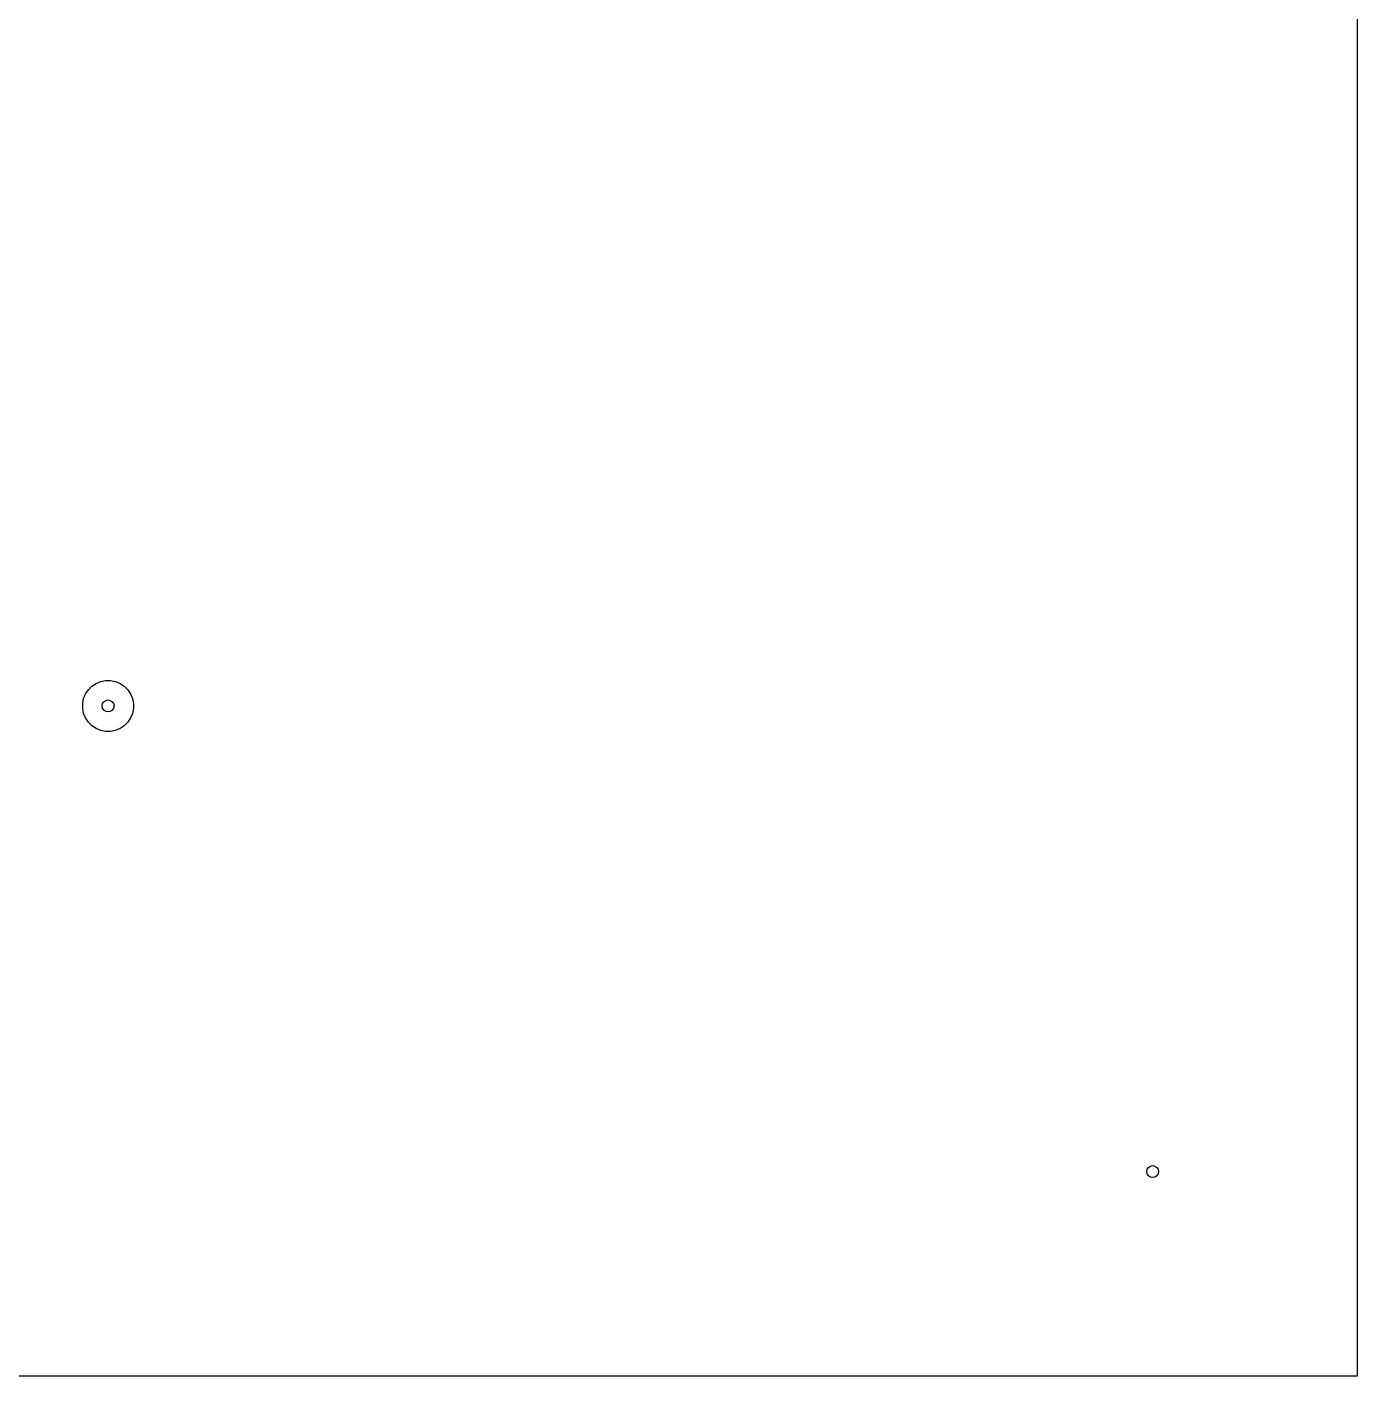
# Model space of a CAD drawing. Header units: millimetres. Extents: x 20 to 120, y -120 to -20.
# Drawn here: x 80.95 to 120, y -120 to -80.4 of the extents above; entities that cross this region are included whole.
import ezdxf

# ---------------------------------------------------------------- set-up
doc = ezdxf.new("R2010")
doc.units = ezdxf.units.MM
doc.layers.add('Edge.Cuts', color=40, linetype='CONTINUOUS', true_color=0xfabd2f)
doc.layers.add('F.Cu', color=52, linetype='CONTINUOUS', true_color=0xb8bb26)

msp = doc.modelspace()

# ---------------------------------------------------------------- linework, layer by layer
at = {"layer": 'Edge.Cuts', "linetype": 'CONTINUOUS'}
for p, q in [((120, -20), (120, -120)), ((120, -120), (20, -120))]:
    msp.add_line(p, q, dxfattribs=at)
at = {"layer": 'Edge.Cuts'}
for centre in [(83.33, -100.33), (114, -114)]:
    msp.add_circle(centre, 0.175, dxfattribs=at)
at = {"layer": 'F.Cu', "linetype": 'CONTINUOUS'}
for p, q in [((82.750242, -99.854205), (82.854205, -99.750242)), ((82.854205, -99.750242), (82.976452, -99.668559)), ((82.976452, -99.668559), (83.112286, -99.612295)), ((83.112286, -99.612295), (83.256487, -99.583611)), ((83.256487, -99.583611), (83.403513, -99.583611)), ((83.403513, -99.583611), (83.547714, -99.612295)), ((83.547714, -99.612295), (83.683548, -99.668559)), ((83.683548, -99.668559), (83.805795, -99.750242)), ((83.805795, -99.750242), (83.909758, -99.854205)), ((82.583611, -100.256487), (82.612295, -100.112286)), ((82.612295, -100.112286), (82.668559, -99.976452)), ((82.668559, -99.976452), (82.750242, -99.854205)), ((83.909758, -99.854205), (83.991441, -99.976452)), ((83.991441, -99.976452), (84.047705, -100.112286)), ((84.047705, -100.112286), (84.076389, -100.256487)), ((82.583611, -100.403513), (82.583611, -100.256487)), ((82.612295, -100.547714), (82.583611, -100.403513)), ((82.668559, -100.683548), (82.612295, -100.547714)), ((84.047705, -100.547714), (83.991441, -100.683548)), ((84.076389, -100.403513), (84.047705, -100.547714)), ((84.076389, -100.256487), (84.076389, -100.403513)), ((82.750242, -100.805795), (82.668559, -100.683548)), ((82.854205, -100.909758), (82.750242, -100.805795)), ((82.976452, -100.991441), (82.854205, -100.909758)), ((83.805795, -100.909758), (83.683548, -100.991441)), ((83.909758, -100.805795), (83.805795, -100.909758)), ((83.991441, -100.683548), (83.909758, -100.805795)), ((83.112286, -101.047705), (82.976452, -100.991441)), ((83.256487, -101.076389), (83.112286, -101.047705)), ((83.403513, -101.076389), (83.256487, -101.076389)), ((83.547714, -101.047705), (83.403513, -101.076389)), ((83.683548, -100.991441), (83.547714, -101.047705))]:
    msp.add_line(p, q, dxfattribs=at)
at = {"layer": 'F.Cu'}
for centre in [(83.33, -100.33), (83.33, -100.33), (114, -114), (114, -114)]:
    msp.add_circle(centre, 0.175, dxfattribs=at)

doc.saveas('drawing.dxf')
